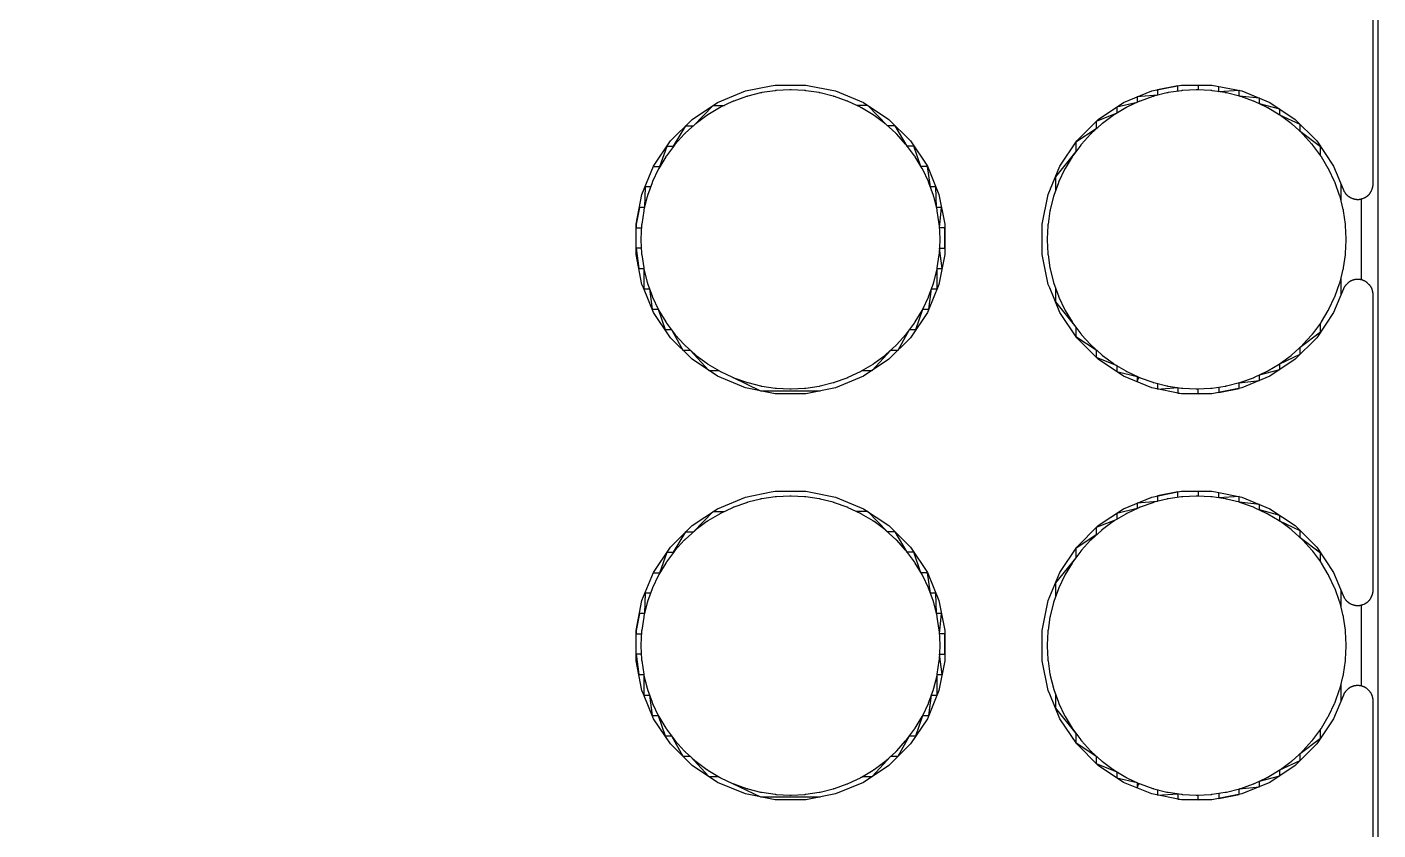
# Model space of a CAD drawing. Header units: metres. Extents: x 141.4 to 191.4, y -114.8 to -61.9.
# Drawn here: x 182.92 to 191.36, y -106.06 to -101.03 of the extents above; entities that cross this region are included whole.
import ezdxf

# ---------------------------------------------------------------- set-up
doc = ezdxf.new("R2010")
doc.units = ezdxf.units.M

msp = doc.modelspace()

# ---------------------------------------------------------------- linework, layer by layer
for points in [[(191.3649, -61.907), (191.3649, -114.8099), (141.409, -114.8099), (141.409, -61.907)], [(191.3345, -107.0956), (191.3345, -105.2484), (191.3345, -105.2464), (191.3344, -105.2443), (191.3343, -105.2422), (191.3341, -105.2401), (191.3339, -105.238), (191.3336, -105.236), (191.3332, -105.2339), (191.3329, -105.2319), (191.332, -105.2275), (191.3316, -105.2254), (191.3311, -105.2234), (191.3305, -105.2214), (191.33, -105.2194), (191.3293, -105.2174), (191.3287, -105.2154), (191.3279, -105.2135), (191.3272, -105.2115), (191.3263, -105.2096), (191.3255, -105.2077), (191.3246, -105.2058), (191.3236, -105.204), (191.3226, -105.2021), (191.3215, -105.2003), (191.3204, -105.1986), (191.3193, -105.1968), (191.3181, -105.1951), (191.3169, -105.1934), (191.3156, -105.1917), (191.3143, -105.1901), (191.313, -105.1885), (191.3116, -105.187), (191.3102, -105.1854), (191.3087, -105.1839), (191.3025, -105.1777), (191.301, -105.1763), (191.2995, -105.1748), (191.2979, -105.1735), (191.2963, -105.1721), (191.2947, -105.1708), (191.293, -105.1695), (191.2913, -105.1683), (191.2896, -105.1671), (191.2879, -105.166), (191.2861, -105.1649), (191.2843, -105.1639), (191.2825, -105.1629), (191.2806, -105.1619), (191.2787, -105.161), (191.2768, -105.1601), (191.2749, -105.1593), (191.273, -105.1585), (191.271, -105.1578), (191.2691, -105.1571), (191.2671, -105.1565), (191.2651, -105.1559), (191.2631, -105.1554), (191.261, -105.1549), (191.259, -105.1544), (191.2569, -105.1541), (191.2549, -105.1537), (191.2528, -105.1535), (191.2507, -105.1532), (191.2487, -105.153), (191.2466, -105.1529), (191.2445, -105.1528), (191.2424, -105.1528), (191.2336, -105.1528), (191.2315, -105.1528), (191.2294, -105.1529), (191.2273, -105.153), (191.2253, -105.1532), (191.2232, -105.1535), (191.2211, -105.1537), (191.2191, -105.1541), (191.217, -105.1544), (191.215, -105.1549), (191.2129, -105.1554), (191.2109, -105.1559), (191.2089, -105.1565), (191.2069, -105.1571), (191.205, -105.1578), (191.203, -105.1585), (191.2011, -105.1593), (191.1992, -105.1601), (191.1973, -105.161), (191.1954, -105.1619), (191.1935, -105.1629), (191.1917, -105.1639), (191.1899, -105.1649), (191.1881, -105.166), (191.1864, -105.1671), (191.1847, -105.1683), (191.183, -105.1695), (191.1813, -105.1708), (191.1797, -105.1721), (191.1781, -105.1734), (191.1765, -105.1748), (191.175, -105.1763), (191.1735, -105.1777), (191.1673, -105.1839), (191.1658, -105.1854), (191.1644, -105.187), (191.163, -105.1885), (191.1617, -105.1901), (191.1604, -105.1917), (191.1591, -105.1934), (191.1579, -105.1951), (191.1567, -105.1968), (191.1556, -105.1986), (191.1545, -105.2003), (191.1534, -105.2021), (191.1524, -105.204), (191.1515, -105.2058), (191.1505, -105.2077), (191.1497, -105.2096), (191.1488, -105.2115), (191.0876, -105.3593), (190.982, -105.5175), (190.8475, -105.652), (190.6893, -105.7576), (190.5136, -105.8304), (190.3271, -105.8675), (190.1369, -105.8675), (189.9504, -105.8304), (189.7747, -105.7576), (189.6165, -105.652), (189.482, -105.5175), (189.3764, -105.3593), (189.3126, -105.2053), (189.3036, -105.1836), (189.2665, -104.9971), (189.2665, -104.8069), (189.3036, -104.6204), (189.3764, -104.4447), (189.482, -104.2865), (189.6165, -104.152), (189.7747, -104.0464), (189.9504, -103.9736), (190.1116, -103.9415), (190.1369, -103.9365), (190.3271, -103.9365), (190.359, -103.9429), (190.5136, -103.9736), (190.6893, -104.0464), (190.8475, -104.152), (190.982, -104.2865), (191.0876, -104.4447), (191.147, -104.5881), (191.1488, -104.5925), (191.1497, -104.5944), (191.1505, -104.5963), (191.1515, -104.5982), (191.1524, -104.6), (191.1534, -104.6019), (191.1545, -104.6037), (191.1556, -104.6054), (191.1567, -104.6072), (191.1592, -104.6109), (191.1604, -104.6126), (191.1616, -104.6143), (191.1629, -104.616), (191.1642, -104.6176), (191.1655, -104.6192), (191.1669, -104.6208), (191.1683, -104.6223), (191.1698, -104.6238), (191.1713, -104.6253), (191.1728, -104.6267), (191.1743, -104.6281), (191.1759, -104.6294), (191.1776, -104.6307), (191.1792, -104.632), (191.1809, -104.6332), (191.1826, -104.6344), (191.1844, -104.6355), (191.1862, -104.6366), (191.188, -104.6376), (191.1898, -104.6387), (191.1917, -104.6396), (191.1935, -104.6405), (191.1954, -104.6414), (191.1973, -104.6422), (191.2055, -104.6456), (191.2074, -104.6464), (191.2094, -104.6471), (191.2113, -104.6478), (191.2133, -104.6484), (191.2153, -104.649), (191.2173, -104.6495), (191.2194, -104.65), (191.2214, -104.6504), (191.2235, -104.6508), (191.2255, -104.6511), (191.2276, -104.6514), (191.2297, -104.6516), (191.2317, -104.6518), (191.2338, -104.652), (191.2359, -104.652), (191.238, -104.6521), (191.2401, -104.652), (191.2422, -104.652), (191.2443, -104.6518), (191.2463, -104.6516), (191.2484, -104.6514), (191.2505, -104.6511), (191.2525, -104.6508), (191.2546, -104.6504), (191.2566, -104.65), (191.2587, -104.6495), (191.2607, -104.649), (191.2627, -104.6484), (191.2647, -104.6478), (191.2666, -104.6471), (191.2686, -104.6464), (191.2705, -104.6456), (191.2787, -104.6422), (191.2806, -104.6414), (191.2825, -104.6405), (191.2843, -104.6396), (191.2862, -104.6387), (191.288, -104.6376), (191.2898, -104.6366), (191.2916, -104.6355), (191.2934, -104.6344), (191.2951, -104.6332), (191.2968, -104.632), (191.2984, -104.6307), (191.3001, -104.6294), (191.3017, -104.6281), (191.3032, -104.6267), (191.3047, -104.6253), (191.3062, -104.6238), (191.3077, -104.6223), (191.3091, -104.6208), (191.3105, -104.6192), (191.3118, -104.6176), (191.3131, -104.616), (191.3144, -104.6143), (191.3156, -104.6126), (191.3168, -104.6109), (191.3179, -104.6092), (191.319, -104.6074), (191.3201, -104.6056), (191.3211, -104.6038), (191.3221, -104.6019), (191.323, -104.6), (191.3238, -104.5981), (191.3247, -104.5962), (191.328, -104.5881), (191.3288, -104.5861), (191.3295, -104.5842), (191.3302, -104.5822), (191.3308, -104.5802), (191.3314, -104.5782), (191.332, -104.5762), (191.3324, -104.5742), (191.3329, -104.5721), (191.3332, -104.5701), (191.3336, -104.568), (191.3339, -104.566), (191.3341, -104.5639), (191.3343, -104.5618), (191.3344, -104.5597), (191.3345, -104.5576), (191.3345, -104.5556), (191.3345, -102.7084), (191.3345, -102.7064), (191.3344, -102.7043), (191.3343, -102.7022), (191.3341, -102.7001), (191.3339, -102.698), (191.3336, -102.696), (191.3332, -102.6939), (191.3329, -102.6919), (191.332, -102.6875), (191.3316, -102.6854), (191.3311, -102.6834), (191.3305, -102.6814), (191.33, -102.6794), (191.3293, -102.6774), (191.3287, -102.6754), (191.3279, -102.6735), (191.3272, -102.6715), (191.3263, -102.6696), (191.3255, -102.6677), (191.3246, -102.6658), (191.3236, -102.664), (191.3226, -102.6621), (191.3215, -102.6603), (191.3204, -102.6586), (191.3193, -102.6568), (191.3181, -102.6551), (191.3169, -102.6534), (191.3156, -102.6517), (191.3143, -102.6501), (191.313, -102.6485), (191.3116, -102.647), (191.3102, -102.6454), (191.3087, -102.6439), (191.3025, -102.6377), (191.301, -102.6363), (191.2995, -102.6348), (191.2979, -102.6335), (191.2963, -102.6321), (191.2947, -102.6308), (191.293, -102.6295), (191.2913, -102.6283), (191.2896, -102.6271), (191.2879, -102.626), (191.2861, -102.6249), (191.2843, -102.6239), (191.2825, -102.6229), (191.2806, -102.6219), (191.2787, -102.621), (191.2768, -102.6201), (191.2749, -102.6193), (191.273, -102.6185), (191.271, -102.6178), (191.2691, -102.6171), (191.2671, -102.6165), (191.2651, -102.6159), (191.2631, -102.6154), (191.261, -102.6149), (191.259, -102.6144), (191.2569, -102.6141), (191.2549, -102.6137), (191.2528, -102.6135), (191.2507, -102.6132), (191.2487, -102.613), (191.2466, -102.6129), (191.2445, -102.6128), (191.2424, -102.6128), (191.2336, -102.6128), (191.2315, -102.6128), (191.2294, -102.6129), (191.2273, -102.613), (191.2253, -102.6132), (191.2232, -102.6135), (191.2211, -102.6137), (191.2191, -102.6141), (191.217, -102.6144), (191.215, -102.6149), (191.2129, -102.6154), (191.2109, -102.6159), (191.2089, -102.6165), (191.2069, -102.6171), (191.205, -102.6178), (191.203, -102.6185), (191.2011, -102.6193), (191.1992, -102.6201), (191.1973, -102.621), (191.1954, -102.6219), (191.1935, -102.6229), (191.1917, -102.6239), (191.1899, -102.6249), (191.1881, -102.626), (191.1864, -102.6271), (191.1847, -102.6283), (191.183, -102.6295), (191.1813, -102.6308), (191.1797, -102.6321), (191.1781, -102.6334), (191.1765, -102.6348), (191.175, -102.6363), (191.1735, -102.6377), (191.1673, -102.6439), (191.1658, -102.6454), (191.1644, -102.647), (191.163, -102.6485), (191.1617, -102.6501), (191.1604, -102.6517), (191.1591, -102.6534), (191.1579, -102.6551), (191.1567, -102.6568), (191.1556, -102.6586), (191.1545, -102.6603), (191.1534, -102.6621), (191.1524, -102.664), (191.1515, -102.6658), (191.1505, -102.6677), (191.1497, -102.6696), (191.1488, -102.6715), (191.0876, -102.8193), (190.982, -102.9775), (190.8475, -103.112), (190.6893, -103.2176), (190.5136, -103.2904), (190.3271, -103.3275), (190.1369, -103.3275), (189.9504, -103.2904), (189.7747, -103.2176), (189.6165, -103.112), (189.482, -102.9775), (189.3764, -102.8193), (189.3126, -102.6653), (189.3036, -102.6436), (189.2665, -102.4571), (189.2665, -102.2669), (189.3036, -102.0804), (189.3764, -101.9047), (189.482, -101.7465), (189.6165, -101.612), (189.7747, -101.5064), (189.9504, -101.4336), (190.1116, -101.4015), (190.1369, -101.3965), (190.3271, -101.3965), (190.359, -101.4029), (190.5136, -101.4336), (190.6893, -101.5064), (190.8475, -101.612), (190.982, -101.7465), (191.0876, -101.9047), (191.147, -102.0481), (191.1488, -102.0525), (191.1497, -102.0544), (191.1505, -102.0563), (191.1515, -102.0582), (191.1524, -102.06), (191.1534, -102.0619), (191.1545, -102.0637), (191.1556, -102.0654), (191.1567, -102.0672), (191.1592, -102.0709), (191.1604, -102.0726), (191.1616, -102.0743), (191.1629, -102.076), (191.1642, -102.0776), (191.1655, -102.0792), (191.1669, -102.0808), (191.1683, -102.0823), (191.1698, -102.0838), (191.1713, -102.0853), (191.1728, -102.0867), (191.1743, -102.0881), (191.1759, -102.0894), (191.1776, -102.0907), (191.1792, -102.092), (191.1809, -102.0932), (191.1826, -102.0944), (191.1844, -102.0955), (191.1862, -102.0966), (191.188, -102.0976), (191.1898, -102.0987), (191.1917, -102.0996), (191.1935, -102.1005), (191.1954, -102.1014), (191.1973, -102.1022), (191.2055, -102.1056), (191.2074, -102.1064), (191.2094, -102.1071), (191.2113, -102.1078), (191.2133, -102.1084), (191.2153, -102.109), (191.2173, -102.1095), (191.2194, -102.11), (191.2214, -102.1104), (191.2235, -102.1108), (191.2255, -102.1111), (191.2276, -102.1114), (191.2297, -102.1116), (191.2317, -102.1118), (191.2338, -102.112), (191.2359, -102.112), (191.238, -102.1121), (191.2401, -102.112), (191.2422, -102.112), (191.2443, -102.1118), (191.2463, -102.1116), (191.2484, -102.1114), (191.2505, -102.1111), (191.2525, -102.1108), (191.2546, -102.1104), (191.2566, -102.11), (191.2587, -102.1095), (191.2607, -102.109), (191.2627, -102.1084), (191.2647, -102.1078), (191.2666, -102.1071), (191.2686, -102.1064), (191.2705, -102.1056), (191.2787, -102.1022), (191.2806, -102.1014), (191.2825, -102.1005), (191.2843, -102.0996), (191.2862, -102.0987), (191.288, -102.0976), (191.2898, -102.0966), (191.2916, -102.0955), (191.2934, -102.0944), (191.2951, -102.0932), (191.2968, -102.092), (191.2984, -102.0907), (191.3001, -102.0894), (191.3017, -102.0881), (191.3032, -102.0867), (191.3047, -102.0853), (191.3062, -102.0838), (191.3077, -102.0823), (191.3091, -102.0808), (191.3105, -102.0792), (191.3118, -102.0776), (191.3131, -102.076), (191.3144, -102.0743), (191.3156, -102.0726), (191.3168, -102.0709), (191.3179, -102.0692), (191.319, -102.0674), (191.3201, -102.0656), (191.3211, -102.0638), (191.3221, -102.0619), (191.323, -102.06), (191.3238, -102.0581), (191.3247, -102.0562), (191.328, -102.0481), (191.3288, -102.0461), (191.3295, -102.0442), (191.3302, -102.0422), (191.3308, -102.0402), (191.3314, -102.0382), (191.332, -102.0362), (191.3324, -102.0342), (191.3329, -102.0321), (191.3332, -102.0301), (191.3336, -102.028), (191.3339, -102.026), (191.3341, -102.0239), (191.3343, -102.0218), (191.3344, -102.0197), (191.3345, -102.0176), (191.3345, -102.0156), (191.3345, -100.1684)], [(186.8174, -102.034), (186.7828, -102.034), (186.7794, -102.1615), (186.7475, -102.1615), (186.7265, -102.2669), (186.7636, -102.0804), (186.8364, -101.9047), (186.942, -101.7465), (187.0765, -101.612), (187.2347, -101.5064), (187.4104, -101.4336), (187.5716, -101.4015), (187.5969, -101.3965), (187.7871, -101.3965), (187.819, -101.4029), (187.9736, -101.4336), (188.1493, -101.5064), (188.3075, -101.612), (188.442, -101.7465), (188.5476, -101.9047), (188.6204, -102.0804), (188.6575, -102.2669), (188.6575, -102.4571), (188.6204, -102.6436), (188.5476, -102.8193), (188.442, -102.9775), (188.3075, -103.112), (188.1493, -103.2176), (187.9736, -103.2904), (187.7871, -103.3275), (187.5969, -103.3275), (187.4104, -103.2904), (187.2347, -103.2176), (187.0765, -103.112), (186.942, -102.9775), (186.8364, -102.8193), (186.7726, -102.6653), (186.7636, -102.6436), (186.7265, -102.4571), (186.7265, -102.2669), (186.7265, -102.289), (186.7605, -102.289)], [(187.3304, -103.2241), (187.3323, -103.225), (187.3342, -103.2258), (187.3361, -103.2266), (187.3381, -103.2273), (187.4166, -103.2554), (187.4186, -103.2561), (187.4206, -103.2567), (187.4226, -103.2573), (187.4246, -103.2579), (187.5055, -103.2781), (187.5075, -103.2786), (187.5096, -103.279), (187.5116, -103.2794), (187.5137, -103.2797), (187.5962, -103.292), (187.5983, -103.2923), (187.6004, -103.2925), (187.6024, -103.2927), (187.6045, -103.2928), (187.6878, -103.2969), (187.6899, -103.297), (187.692, -103.297), (187.6941, -103.297), (187.6962, -103.2969), (187.7795, -103.2928), (187.7816, -103.2927), (187.7836, -103.2925), (187.7857, -103.2923), (187.7878, -103.292), (187.8703, -103.2797), (187.8724, -103.2794), (187.8744, -103.279), (187.8765, -103.2786), (187.8785, -103.2781), (187.9594, -103.2579), (187.9614, -103.2573), (187.9634, -103.2567), (187.9654, -103.2561), (187.9674, -103.2554), (188.0459, -103.2273), (188.0479, -103.2266), (188.0498, -103.2258), (188.0517, -103.225), (188.0536, -103.2241), (188.129, -103.1885), (188.1309, -103.1876), (188.1328, -103.1866), (188.1346, -103.1856), (188.1364, -103.1845), (188.2079, -103.1417), (188.2097, -103.1406), (188.2115, -103.1394), (188.2132, -103.1382), (188.2149, -103.137), (188.2819, -103.0873), (188.2835, -103.0861), (188.2852, -103.0848), (188.2868, -103.0834), (188.2883, -103.082), (188.3501, -103.026), (188.3517, -103.0246), (188.3531, -103.0231), (188.3546, -103.0217), (188.356, -103.0201), (188.412, -102.9583), (188.4134, -102.9568), (188.4148, -102.9552), (188.4161, -102.9535), (188.4173, -102.9519), (188.467, -102.8849), (188.4682, -102.8832), (188.4694, -102.8815), (188.4706, -102.8797), (188.4717, -102.8779), (188.5145, -102.8064), (188.5156, -102.8046), (188.5166, -102.8028), (188.5176, -102.8009), (188.5185, -102.799), (188.5541, -102.7236), (188.555, -102.7217), (188.5558, -102.7198), (188.5566, -102.7179), (188.5573, -102.7159), (188.5854, -102.6374), (188.5861, -102.6354), (188.5867, -102.6334), (188.5873, -102.6314), (188.5879, -102.6294), (188.6081, -102.5485), (188.6086, -102.5465), (188.609, -102.5444), (188.6094, -102.5424), (188.6097, -102.5403), (188.622, -102.4578), (188.6223, -102.4557), (188.6225, -102.4536), (188.6227, -102.4516), (188.6228, -102.4495), (188.6269, -102.3662), (188.627, -102.3641), (188.627, -102.362), (188.627, -102.3599), (188.6269, -102.3578), (188.6228, -102.2745), (188.6227, -102.2724), (188.6225, -102.2704), (188.6223, -102.2683), (188.622, -102.2662), (188.6097, -102.1837), (188.6094, -102.1816), (188.609, -102.1796), (188.6086, -102.1775), (188.6081, -102.1755), (188.5879, -102.0946), (188.5873, -102.0926), (188.5867, -102.0906), (188.5861, -102.0886), (188.5854, -102.0866), (188.5573, -102.0081), (188.5566, -102.0061), (188.5558, -102.0042), (188.555, -102.0023), (188.5541, -102.0004), (188.5185, -101.925), (188.5176, -101.9231), (188.5166, -101.9212), (188.5156, -101.9194), (188.5145, -101.9176), (188.4717, -101.8461), (188.4706, -101.8443), (188.4694, -101.8425), (188.4682, -101.8408), (188.467, -101.8391), (188.4173, -101.7721), (188.4161, -101.7705), (188.4148, -101.7688), (188.4134, -101.7672), (188.412, -101.7657), (188.356, -101.7039), (188.3546, -101.7023), (188.3531, -101.7009), (188.3517, -101.6994), (188.3501, -101.698), (188.2883, -101.642), (188.2868, -101.6406), (188.2852, -101.6392), (188.2835, -101.6379), (188.2819, -101.6367), (188.2149, -101.587), (188.2132, -101.5858), (188.2115, -101.5846), (188.2097, -101.5834), (188.2079, -101.5823), (188.1364, -101.5395), (188.1346, -101.5384), (188.1328, -101.5374), (188.1309, -101.5364), (188.129, -101.5355), (188.0536, -101.4999), (188.0517, -101.499), (188.0498, -101.4982), (188.0479, -101.4974), (188.0459, -101.4967), (187.9674, -101.4686), (187.9654, -101.4679), (187.9634, -101.4673), (187.9614, -101.4667), (187.9594, -101.4661), (187.8785, -101.4459), (187.8765, -101.4454), (187.8744, -101.445), (187.8724, -101.4446), (187.8703, -101.4443), (187.7878, -101.432), (187.7857, -101.4317), (187.7836, -101.4315), (187.7816, -101.4313), (187.7795, -101.4312), (187.6962, -101.4271), (187.6941, -101.427), (187.692, -101.427), (187.6899, -101.427), (187.6878, -101.4271), (187.6045, -101.4312), (187.6024, -101.4313), (187.6004, -101.4315), (187.5983, -101.4317), (187.5962, -101.432), (187.5137, -101.4443), (187.5116, -101.4446), (187.5096, -101.445), (187.5075, -101.4454), (187.5055, -101.4459), (187.4246, -101.4661), (187.4226, -101.4667), (187.4206, -101.4673), (187.4186, -101.4679), (187.4166, -101.4686), (187.3381, -101.4967), (187.3361, -101.4974), (187.3342, -101.4982), (187.3323, -101.499), (187.3304, -101.4999), (187.255, -101.5355), (187.2531, -101.5364), (187.2512, -101.5374), (187.2494, -101.5384), (187.2476, -101.5395), (187.1761, -101.5823), (187.1743, -101.5834), (187.1725, -101.5846), (187.1708, -101.5858), (187.1691, -101.587), (187.1021, -101.6367), (187.1005, -101.6379), (187.0988, -101.6392), (187.0972, -101.6406), (187.0957, -101.642), (187.0339, -101.698), (187.0323, -101.6994), (187.0309, -101.7009), (187.0294, -101.7023), (187.028, -101.7039), (186.972, -101.7657), (186.9706, -101.7672), (186.9692, -101.7688), (186.9679, -101.7705), (186.9667, -101.7721), (186.917, -101.8391), (186.9158, -101.8408), (186.9146, -101.8425), (186.9134, -101.8443), (186.9123, -101.8461), (186.8695, -101.9176), (186.8684, -101.9194), (186.8674, -101.9212), (186.8664, -101.9231), (186.8655, -101.925), (186.8299, -102.0004), (186.829, -102.0023), (186.8282, -102.0042), (186.8274, -102.0061), (186.8267, -102.0081), (186.7986, -102.0866), (186.7979, -102.0886), (186.7973, -102.0906), (186.7967, -102.0926), (186.7961, -102.0946), (186.7759, -102.1755), (186.7754, -102.1775), (186.775, -102.1796), (186.7746, -102.1816), (186.7743, -102.1837), (186.762, -102.2662), (186.7617, -102.2683), (186.7615, -102.2704), (186.7613, -102.2724), (186.7612, -102.2745), (186.7571, -102.3578), (186.757, -102.3599), (186.757, -102.362), (186.757, -102.3641), (186.7571, -102.3662), (186.7612, -102.4495), (186.7613, -102.4516), (186.7615, -102.4536), (186.7617, -102.4557), (186.762, -102.4578), (186.7743, -102.5403), (186.7746, -102.5424), (186.775, -102.5444), (186.7754, -102.5465), (186.7759, -102.5485), (186.7961, -102.6294), (186.7967, -102.6314), (186.7973, -102.6334), (186.7979, -102.6354), (186.7986, -102.6374), (186.8267, -102.7159), (186.8274, -102.7179), (186.8282, -102.7198), (186.829, -102.7217), (186.8299, -102.7236), (186.8655, -102.799), (186.8664, -102.8009), (186.8674, -102.8028), (186.8684, -102.8046), (186.8695, -102.8064), (186.9123, -102.8779), (186.9134, -102.8797), (186.9146, -102.8815), (186.9158, -102.8832), (186.917, -102.8849), (186.9667, -102.9519), (186.9679, -102.9535), (186.9692, -102.9552), (186.9706, -102.9568), (186.972, -102.9583), (187.028, -103.0201), (187.0294, -103.0217), (187.0309, -103.0231), (187.0323, -103.0246), (187.0339, -103.026), (187.0957, -103.082), (187.0972, -103.0834), (187.0988, -103.0848), (187.1005, -103.0861), (187.1021, -103.0873), (187.1691, -103.137), (187.1708, -103.1382), (187.1725, -103.1394), (187.1743, -103.1406), (187.1761, -103.1417), (187.2476, -103.1845), (187.2494, -103.1856), (187.2512, -103.1866), (187.2531, -103.1876), (187.255, -103.1885), (187.3304, -103.2241), (187.5039, -103.309), (187.8801, -103.309)], [(189.349, -102.6667), (189.349, -102.7533), (189.4765, -102.9113), (189.4765, -102.9692), (189.604, -103.0534), (189.604, -103.0995), (189.7315, -103.1509), (189.7315, -103.1888), (189.859, -103.2188), (189.859, -103.2526), (189.8704, -103.2241), (189.8723, -103.225), (189.8742, -103.2258), (189.8761, -103.2266), (189.8781, -103.2273), (189.9566, -103.2554), (189.9586, -103.2561), (189.9606, -103.2567), (189.9626, -103.2573), (189.9646, -103.2579), (190.0455, -103.2781), (190.0475, -103.2786), (190.0496, -103.279), (190.0516, -103.2794), (190.0537, -103.2797), (190.1362, -103.292), (190.1383, -103.2923), (190.1404, -103.2925), (190.1424, -103.2927), (190.1445, -103.2928), (190.2278, -103.2969), (190.2299, -103.297), (190.232, -103.297), (190.2341, -103.297), (190.2362, -103.2969), (190.3195, -103.2928), (190.3216, -103.2927), (190.3236, -103.2925), (190.3257, -103.2923), (190.3278, -103.292), (190.4103, -103.2797), (190.4124, -103.2794), (190.4144, -103.279), (190.4165, -103.2786), (190.4185, -103.2781), (190.4994, -103.2579), (190.5014, -103.2573), (190.5034, -103.2567), (190.5054, -103.2561), (190.5074, -103.2554), (190.5859, -103.2273), (190.5879, -103.2266), (190.5898, -103.2258), (190.5917, -103.225), (190.5936, -103.2241), (190.669, -103.1885), (190.6709, -103.1876), (190.6728, -103.1866), (190.6746, -103.1856), (190.6764, -103.1845), (190.7479, -103.1417), (190.7497, -103.1406), (190.7515, -103.1394), (190.7532, -103.1382), (190.7549, -103.137), (190.8219, -103.0873), (190.8235, -103.0861), (190.8252, -103.0848), (190.8268, -103.0834), (190.8283, -103.082), (190.8901, -103.026), (190.8917, -103.0246), (190.8931, -103.0231), (190.8946, -103.0217), (190.896, -103.0201), (190.952, -102.9583), (190.9534, -102.9568), (190.9548, -102.9552), (190.9561, -102.9535), (190.9573, -102.9519), (191.007, -102.8849), (191.0082, -102.8832), (191.0094, -102.8815), (191.0106, -102.8797), (191.0117, -102.8779), (191.0545, -102.8064), (191.0556, -102.8046), (191.0566, -102.8028), (191.0576, -102.8009), (191.0585, -102.799), (191.0941, -102.7236), (191.095, -102.7217), (191.0958, -102.7198), (191.0966, -102.7179), (191.0973, -102.7159), (191.1254, -102.6374), (191.1261, -102.6354), (191.1267, -102.6334), (191.1273, -102.6314), (191.1279, -102.6294), (191.1481, -102.5485), (191.1486, -102.5465), (191.149, -102.5444), (191.1494, -102.5424), (191.1497, -102.5403), (191.162, -102.4578), (191.1623, -102.4557), (191.1625, -102.4536), (191.1627, -102.4516), (191.1628, -102.4495), (191.1669, -102.3662), (191.167, -102.3641), (191.167, -102.362), (191.167, -102.3599), (191.1669, -102.3578), (191.1628, -102.2745), (191.1627, -102.2724), (191.1625, -102.2704), (191.1623, -102.2683), (191.162, -102.2662), (191.1497, -102.1837), (191.1494, -102.1816), (191.149, -102.1796), (191.1486, -102.1775), (191.1481, -102.1755), (191.1279, -102.0946), (191.1273, -102.0926), (191.1267, -102.0906), (191.1261, -102.0886), (191.1254, -102.0866), (191.0973, -102.0081), (191.0966, -102.0061), (191.0958, -102.0042), (191.095, -102.0023), (191.0941, -102.0004), (191.0585, -101.925), (191.0576, -101.9231), (191.0566, -101.9212), (191.0556, -101.9194), (191.0545, -101.9176), (191.0117, -101.8461), (191.0106, -101.8443), (191.0094, -101.8425), (191.0082, -101.8408), (191.007, -101.8391), (190.9573, -101.7721), (190.9561, -101.7705), (190.9548, -101.7688), (190.9534, -101.7672), (190.952, -101.7657), (190.896, -101.7039), (190.8946, -101.7023), (190.8931, -101.7009), (190.8917, -101.6994), (190.8901, -101.698), (190.8283, -101.642), (190.8268, -101.6406), (190.8252, -101.6392), (190.8235, -101.6379), (190.8219, -101.6367), (190.7549, -101.587), (190.7532, -101.5858), (190.7515, -101.5846), (190.7497, -101.5834), (190.7479, -101.5823), (190.6764, -101.5395), (190.6746, -101.5384), (190.6728, -101.5374), (190.6709, -101.5364), (190.669, -101.5355), (190.5936, -101.4999), (190.5917, -101.499), (190.5898, -101.4982), (190.5879, -101.4974), (190.5859, -101.4967), (190.5074, -101.4686), (190.5054, -101.4679), (190.5034, -101.4673), (190.5014, -101.4667), (190.4994, -101.4661), (190.4185, -101.4459), (190.4165, -101.4454), (190.4144, -101.445), (190.4124, -101.4446), (190.4103, -101.4443), (190.3278, -101.432), (190.3257, -101.4317), (190.3236, -101.4315), (190.3216, -101.4313), (190.3195, -101.4312), (190.2362, -101.4271), (190.2341, -101.427), (190.232, -101.427), (190.2299, -101.427), (190.2278, -101.4271), (190.1445, -101.4312), (190.1424, -101.4313), (190.1404, -101.4315), (190.1383, -101.4317), (190.1362, -101.432), (190.0537, -101.4443), (190.0516, -101.4446), (190.0496, -101.445), (190.0475, -101.4454), (190.0455, -101.4459), (189.9646, -101.4661), (189.9626, -101.4667), (189.9606, -101.4673), (189.9586, -101.4679), (189.9566, -101.4686), (189.8781, -101.4967), (189.8761, -101.4974), (189.8742, -101.4982), (189.8723, -101.499), (189.8704, -101.4999), (189.795, -101.5355), (189.7931, -101.5364), (189.7912, -101.5374), (189.7894, -101.5384), (189.7876, -101.5395), (189.7161, -101.5823), (189.7143, -101.5834), (189.7125, -101.5846), (189.7108, -101.5858), (189.7091, -101.587), (189.6421, -101.6367), (189.6405, -101.6379), (189.6388, -101.6392), (189.6372, -101.6406), (189.6357, -101.642), (189.5739, -101.698), (189.5723, -101.6994), (189.5709, -101.7009), (189.5694, -101.7023), (189.568, -101.7039), (189.512, -101.7657), (189.5106, -101.7672), (189.5092, -101.7688), (189.5079, -101.7705), (189.5067, -101.7721), (189.457, -101.8391), (189.4558, -101.8408), (189.4546, -101.8425), (189.4534, -101.8443), (189.4523, -101.8461), (189.4095, -101.9176), (189.4084, -101.9194), (189.4074, -101.9212), (189.4064, -101.9231), (189.4055, -101.925), (189.3699, -102.0004), (189.369, -102.0023), (189.3682, -102.0042), (189.3674, -102.0061), (189.3667, -102.0081), (189.3386, -102.0866), (189.3379, -102.0886), (189.3373, -102.0906), (189.3367, -102.0926), (189.3361, -102.0946), (189.3159, -102.1755), (189.3154, -102.1775), (189.315, -102.1796), (189.3146, -102.1816), (189.3143, -102.1837), (189.302, -102.2662), (189.3017, -102.2683), (189.3015, -102.2704), (189.3013, -102.2724), (189.3012, -102.2745), (189.2971, -102.3578), (189.297, -102.3599), (189.297, -102.362), (189.297, -102.3641), (189.2971, -102.3662), (189.3012, -102.4495), (189.3013, -102.4516), (189.3015, -102.4536), (189.3017, -102.4557), (189.302, -102.4578), (189.3143, -102.5403), (189.3146, -102.5424), (189.315, -102.5444), (189.3154, -102.5465), (189.3159, -102.5485), (189.3361, -102.6294), (189.3367, -102.6314), (189.3373, -102.6334), (189.3379, -102.6354), (189.3386, -102.6374), (189.3667, -102.7159), (189.3674, -102.7179), (189.3682, -102.7198), (189.369, -102.7217), (189.3699, -102.7236), (189.4055, -102.799), (189.4064, -102.8009), (189.4074, -102.8028), (189.4084, -102.8046), (189.4095, -102.8064), (189.4523, -102.8779), (189.4534, -102.8797), (189.4546, -102.8815), (189.4558, -102.8832), (189.457, -102.8849), (189.5067, -102.9519), (189.5079, -102.9535), (189.5092, -102.9552), (189.5106, -102.9568), (189.512, -102.9583), (189.568, -103.0201), (189.5694, -103.0217), (189.5709, -103.0231), (189.5723, -103.0246), (189.5739, -103.026), (189.6357, -103.082), (189.6372, -103.0834), (189.6388, -103.0848), (189.6405, -103.0861), (189.6421, -103.0873), (189.7091, -103.137), (189.7108, -103.1382), (189.7125, -103.1394), (189.7143, -103.1406), (189.7161, -103.1417), (189.7876, -103.1845), (189.7894, -103.1856), (189.7912, -103.1866), (189.7931, -103.1876), (189.795, -103.1885), (189.8704, -103.2241)], [(190.114, -101.4353), (190.114, -101.401), (189.9865, -101.4264), (189.9865, -101.4607), (189.859, -101.4714), (189.859, -101.5052), (189.7315, -101.5352), (189.7315, -101.5731), (189.604, -101.6245), (189.604, -101.6706), (189.4765, -101.7548), (189.4765, -101.8127), (189.349, -101.9707), (189.349, -102.0573)], [(190.2415, -101.3965), (190.2415, -101.4274)], [(191.0065, -101.8385), (191.0065, -101.7833), (190.879, -101.6879), (190.879, -101.6436), (190.7515, -101.5846), (190.7515, -101.548), (190.624, -101.5143), (190.624, -101.4793), (190.4965, -101.4654), (190.4965, -101.4302), (190.369, -101.4381), (190.369, -101.4048)], [(186.8356, -101.9065), (186.8761, -101.9065), (186.9203, -101.779), (186.9616, -101.779), (187.0371, -101.6515), (187.0852, -101.6515), (187.2083, -101.524), (187.2793, -101.524)], [(188.1415, -103.1815), (188.2034, -103.1815), (188.3193, -103.054), (188.3654, -103.054), (188.4361, -102.9265), (188.476, -102.9265), (188.5185, -102.799), (188.556, -102.799), (188.5732, -102.6715), (188.6089, -102.6715), (188.6091, -102.544), (188.6402, -102.544), (188.6244, -102.4165), (188.6575, -102.4165), (188.6575, -102.289), (188.6235, -102.289), (188.6365, -102.1615), (188.6046, -102.1615), (188.6012, -102.034), (188.5666, -102.034), (188.5484, -101.9065), (188.5079, -101.9065), (188.4636, -101.779), (188.4224, -101.779), (188.3469, -101.6515), (188.2988, -101.6515), (188.1757, -101.524), (188.1047, -101.524)], [(191.134, -102.1193), (191.134, -102.0168)], [(191.2615, -102.615), (191.2615, -102.1087)], [(186.7596, -102.4165), (186.7265, -102.4165), (186.7438, -102.544), (186.7749, -102.544), (186.7751, -102.6715), (186.8108, -102.6715), (186.828, -102.799), (186.8655, -102.799), (186.908, -102.9265), (186.9479, -102.9265), (187.0186, -103.054), (187.0647, -103.054), (187.1806, -103.1815), (187.2425, -103.1815)], [(191.134, -102.7072), (191.134, -102.6047)], [(190.369, -103.2859), (190.369, -103.3192), (190.4965, -103.2938), (190.4965, -103.2586), (190.624, -103.2447), (190.624, -103.2097), (190.7515, -103.176), (190.7515, -103.1394), (190.879, -103.0804), (190.879, -103.0361), (191.0065, -102.9407), (191.0065, -102.8855)], [(189.9865, -103.2633), (189.9865, -103.2976), (190.114, -103.2887), (190.114, -103.323), (190.2415, -103.3275), (190.2415, -103.2966)], [(186.8174, -104.574), (186.7828, -104.574), (186.7794, -104.7015), (186.7475, -104.7015), (186.7265, -104.8069), (186.7636, -104.6204), (186.8364, -104.4447), (186.942, -104.2865), (187.0765, -104.152), (187.2347, -104.0464), (187.4104, -103.9736), (187.5716, -103.9415), (187.5969, -103.9365), (187.7871, -103.9365), (187.819, -103.9429), (187.9736, -103.9736), (188.1493, -104.0464), (188.3075, -104.152), (188.442, -104.2865), (188.5476, -104.4447), (188.6204, -104.6204), (188.6575, -104.8069), (188.6575, -104.9971), (188.6204, -105.1836), (188.5476, -105.3593), (188.442, -105.5175), (188.3075, -105.652), (188.1493, -105.7576), (187.9736, -105.8304), (187.7871, -105.8675), (187.5969, -105.8675), (187.4104, -105.8304), (187.2347, -105.7576), (187.0765, -105.652), (186.942, -105.5175), (186.8364, -105.3593), (186.7726, -105.2053), (186.7636, -105.1836), (186.7265, -104.9971), (186.7265, -104.8069), (186.7265, -104.829), (186.7605, -104.829)], [(187.3304, -105.7641), (187.3323, -105.765), (187.3342, -105.7658), (187.3361, -105.7666), (187.3381, -105.7673), (187.4166, -105.7954), (187.4186, -105.7961), (187.4206, -105.7967), (187.4226, -105.7973), (187.4246, -105.7979), (187.5055, -105.8181), (187.5075, -105.8186), (187.5096, -105.819), (187.5116, -105.8194), (187.5137, -105.8197), (187.5962, -105.832), (187.5983, -105.8323), (187.6004, -105.8325), (187.6024, -105.8327), (187.6045, -105.8328), (187.6878, -105.8369), (187.6899, -105.837), (187.692, -105.837), (187.6941, -105.837), (187.6962, -105.8369), (187.7795, -105.8328), (187.7816, -105.8327), (187.7836, -105.8325), (187.7857, -105.8323), (187.7878, -105.832), (187.8703, -105.8197), (187.8724, -105.8194), (187.8744, -105.819), (187.8765, -105.8186), (187.8785, -105.8181), (187.9594, -105.7979), (187.9614, -105.7973), (187.9634, -105.7967), (187.9654, -105.7961), (187.9674, -105.7954), (188.0459, -105.7673), (188.0479, -105.7666), (188.0498, -105.7658), (188.0517, -105.765), (188.0536, -105.7641), (188.129, -105.7285), (188.1309, -105.7276), (188.1328, -105.7266), (188.1346, -105.7256), (188.1364, -105.7245), (188.2079, -105.6817), (188.2097, -105.6806), (188.2115, -105.6794), (188.2132, -105.6782), (188.2149, -105.677), (188.2819, -105.6273), (188.2835, -105.6261), (188.2852, -105.6248), (188.2868, -105.6234), (188.2883, -105.622), (188.3501, -105.566), (188.3517, -105.5646), (188.3531, -105.5631), (188.3546, -105.5617), (188.356, -105.5601), (188.412, -105.4983), (188.4134, -105.4968), (188.4148, -105.4952), (188.4161, -105.4935), (188.4173, -105.4919), (188.467, -105.4249), (188.4682, -105.4232), (188.4694, -105.4215), (188.4706, -105.4197), (188.4717, -105.4179), (188.5145, -105.3464), (188.5156, -105.3446), (188.5166, -105.3428), (188.5176, -105.3409), (188.5185, -105.339), (188.5541, -105.2636), (188.555, -105.2617), (188.5558, -105.2598), (188.5566, -105.2579), (188.5573, -105.2559), (188.5854, -105.1774), (188.5861, -105.1754), (188.5867, -105.1734), (188.5873, -105.1714), (188.5879, -105.1694), (188.6081, -105.0885), (188.6086, -105.0865), (188.609, -105.0844), (188.6094, -105.0824), (188.6097, -105.0803), (188.622, -104.9978), (188.6223, -104.9957), (188.6225, -104.9936), (188.6227, -104.9916), (188.6228, -104.9895), (188.6269, -104.9062), (188.627, -104.9041), (188.627, -104.902), (188.627, -104.8999), (188.6269, -104.8978), (188.6228, -104.8145), (188.6227, -104.8124), (188.6225, -104.8104), (188.6223, -104.8083), (188.622, -104.8062), (188.6097, -104.7237), (188.6094, -104.7216), (188.609, -104.7196), (188.6086, -104.7175), (188.6081, -104.7155), (188.5879, -104.6346), (188.5873, -104.6326), (188.5867, -104.6306), (188.5861, -104.6286), (188.5854, -104.6266), (188.5573, -104.5481), (188.5566, -104.5461), (188.5558, -104.5442), (188.555, -104.5423), (188.5541, -104.5404), (188.5185, -104.465), (188.5176, -104.4631), (188.5166, -104.4612), (188.5156, -104.4594), (188.5145, -104.4576), (188.4717, -104.3861), (188.4706, -104.3843), (188.4694, -104.3825), (188.4682, -104.3808), (188.467, -104.3791), (188.4173, -104.3121), (188.4161, -104.3105), (188.4148, -104.3088), (188.4134, -104.3072), (188.412, -104.3057), (188.356, -104.2439), (188.3546, -104.2423), (188.3531, -104.2409), (188.3517, -104.2394), (188.3501, -104.238), (188.2883, -104.182), (188.2868, -104.1806), (188.2852, -104.1792), (188.2835, -104.1779), (188.2819, -104.1767), (188.2149, -104.127), (188.2132, -104.1258), (188.2115, -104.1246), (188.2097, -104.1234), (188.2079, -104.1223), (188.1364, -104.0795), (188.1346, -104.0784), (188.1328, -104.0774), (188.1309, -104.0764), (188.129, -104.0755), (188.0536, -104.0399), (188.0517, -104.039), (188.0498, -104.0382), (188.0479, -104.0374), (188.0459, -104.0367), (187.9674, -104.0086), (187.9654, -104.0079), (187.9634, -104.0073), (187.9614, -104.0067), (187.9594, -104.0061), (187.8785, -103.9859), (187.8765, -103.9854), (187.8744, -103.985), (187.8724, -103.9846), (187.8703, -103.9843), (187.7878, -103.972), (187.7857, -103.9717), (187.7836, -103.9715), (187.7816, -103.9713), (187.7795, -103.9712), (187.6962, -103.9671), (187.6941, -103.967), (187.692, -103.967), (187.6899, -103.967), (187.6878, -103.9671), (187.6045, -103.9712), (187.6024, -103.9713), (187.6004, -103.9715), (187.5983, -103.9717), (187.5962, -103.972), (187.5137, -103.9843), (187.5116, -103.9846), (187.5096, -103.985), (187.5075, -103.9854), (187.5055, -103.9859), (187.4246, -104.0061), (187.4226, -104.0067), (187.4206, -104.0073), (187.4186, -104.0079), (187.4166, -104.0086), (187.3381, -104.0367), (187.3361, -104.0374), (187.3342, -104.0382), (187.3323, -104.039), (187.3304, -104.0399), (187.255, -104.0755), (187.2531, -104.0764), (187.2512, -104.0774), (187.2494, -104.0784), (187.2476, -104.0795), (187.1761, -104.1223), (187.1743, -104.1234), (187.1725, -104.1246), (187.1708, -104.1258), (187.1691, -104.127), (187.1021, -104.1767), (187.1005, -104.1779), (187.0988, -104.1792), (187.0972, -104.1806), (187.0957, -104.182), (187.0339, -104.238), (187.0323, -104.2394), (187.0309, -104.2409), (187.0294, -104.2423), (187.028, -104.2439), (186.972, -104.3057), (186.9706, -104.3072), (186.9692, -104.3088), (186.9679, -104.3105), (186.9667, -104.3121), (186.917, -104.3791), (186.9158, -104.3808), (186.9146, -104.3825), (186.9134, -104.3843), (186.9123, -104.3861), (186.8695, -104.4576), (186.8684, -104.4594), (186.8674, -104.4612), (186.8664, -104.4631), (186.8655, -104.465), (186.8299, -104.5404), (186.829, -104.5423), (186.8282, -104.5442), (186.8274, -104.5461), (186.8267, -104.5481), (186.7986, -104.6266), (186.7979, -104.6286), (186.7973, -104.6306), (186.7967, -104.6326), (186.7961, -104.6346), (186.7759, -104.7155), (186.7754, -104.7175), (186.775, -104.7196), (186.7746, -104.7216), (186.7743, -104.7237), (186.762, -104.8062), (186.7617, -104.8083), (186.7615, -104.8104), (186.7613, -104.8124), (186.7612, -104.8145), (186.7571, -104.8978), (186.757, -104.8999), (186.757, -104.902), (186.757, -104.9041), (186.7571, -104.9062), (186.7612, -104.9895), (186.7613, -104.9916), (186.7615, -104.9936), (186.7617, -104.9957), (186.762, -104.9978), (186.7743, -105.0803), (186.7746, -105.0824), (186.775, -105.0844), (186.7754, -105.0865), (186.7759, -105.0885), (186.7961, -105.1694), (186.7967, -105.1714), (186.7973, -105.1734), (186.7979, -105.1754), (186.7986, -105.1774), (186.8267, -105.2559), (186.8274, -105.2579), (186.8282, -105.2598), (186.829, -105.2617), (186.8299, -105.2636), (186.8655, -105.339), (186.8664, -105.3409), (186.8674, -105.3428), (186.8684, -105.3446), (186.8695, -105.3464), (186.9123, -105.4179), (186.9134, -105.4197), (186.9146, -105.4215), (186.9158, -105.4232), (186.917, -105.4249), (186.9667, -105.4919), (186.9679, -105.4935), (186.9692, -105.4952), (186.9706, -105.4968), (186.972, -105.4983), (187.028, -105.5601), (187.0294, -105.5617), (187.0309, -105.5631), (187.0323, -105.5646), (187.0339, -105.566), (187.0957, -105.622), (187.0972, -105.6234), (187.0988, -105.6248), (187.1005, -105.6261), (187.1021, -105.6273), (187.1691, -105.677), (187.1708, -105.6782), (187.1725, -105.6794), (187.1743, -105.6806), (187.1761, -105.6817), (187.2476, -105.7245), (187.2494, -105.7256), (187.2512, -105.7266), (187.2531, -105.7276), (187.255, -105.7285), (187.3304, -105.7641), (187.5039, -105.849), (187.8801, -105.849)], [(189.349, -105.2067), (189.349, -105.2933), (189.4765, -105.4513), (189.4765, -105.5092), (189.604, -105.5934), (189.604, -105.6395), (189.7315, -105.6909), (189.7315, -105.7288), (189.859, -105.7588), (189.859, -105.7926), (189.8704, -105.7641), (189.8723, -105.765), (189.8742, -105.7658), (189.8761, -105.7666), (189.8781, -105.7673), (189.9566, -105.7954), (189.9586, -105.7961), (189.9606, -105.7967), (189.9626, -105.7973), (189.9646, -105.7979), (190.0455, -105.8181), (190.0475, -105.8186), (190.0496, -105.819), (190.0516, -105.8194), (190.0537, -105.8197), (190.1362, -105.832), (190.1383, -105.8323), (190.1404, -105.8325), (190.1424, -105.8327), (190.1445, -105.8328), (190.2278, -105.8369), (190.2299, -105.837), (190.232, -105.837), (190.2341, -105.837), (190.2362, -105.8369), (190.3195, -105.8328), (190.3216, -105.8327), (190.3236, -105.8325), (190.3257, -105.8323), (190.3278, -105.832), (190.4103, -105.8197), (190.4124, -105.8194), (190.4144, -105.819), (190.4165, -105.8186), (190.4185, -105.8181), (190.4994, -105.7979), (190.5014, -105.7973), (190.5034, -105.7967), (190.5054, -105.7961), (190.5074, -105.7954), (190.5859, -105.7673), (190.5879, -105.7666), (190.5898, -105.7658), (190.5917, -105.765), (190.5936, -105.7641), (190.669, -105.7285), (190.6709, -105.7276), (190.6728, -105.7266), (190.6746, -105.7256), (190.6764, -105.7245), (190.7479, -105.6817), (190.7497, -105.6806), (190.7515, -105.6794), (190.7532, -105.6782), (190.7549, -105.677), (190.8219, -105.6273), (190.8235, -105.6261), (190.8252, -105.6248), (190.8268, -105.6234), (190.8283, -105.622), (190.8901, -105.566), (190.8917, -105.5646), (190.8931, -105.5631), (190.8946, -105.5617), (190.896, -105.5601), (190.952, -105.4983), (190.9534, -105.4968), (190.9548, -105.4952), (190.9561, -105.4935), (190.9573, -105.4919), (191.007, -105.4249), (191.0082, -105.4232), (191.0094, -105.4215), (191.0106, -105.4197), (191.0117, -105.4179), (191.0545, -105.3464), (191.0556, -105.3446), (191.0566, -105.3428), (191.0576, -105.3409), (191.0585, -105.339), (191.0941, -105.2636), (191.095, -105.2617), (191.0958, -105.2598), (191.0966, -105.2579), (191.0973, -105.2559), (191.1254, -105.1774), (191.1261, -105.1754), (191.1267, -105.1734), (191.1273, -105.1714), (191.1279, -105.1694), (191.1481, -105.0885), (191.1486, -105.0865), (191.149, -105.0844), (191.1494, -105.0824), (191.1497, -105.0803), (191.162, -104.9978), (191.1623, -104.9957), (191.1625, -104.9936), (191.1627, -104.9916), (191.1628, -104.9895), (191.1669, -104.9062), (191.167, -104.9041), (191.167, -104.902), (191.167, -104.8999), (191.1669, -104.8978), (191.1628, -104.8145), (191.1627, -104.8124), (191.1625, -104.8104), (191.1623, -104.8083), (191.162, -104.8062), (191.1497, -104.7237), (191.1494, -104.7216), (191.149, -104.7196), (191.1486, -104.7175), (191.1481, -104.7155), (191.1279, -104.6346), (191.1273, -104.6326), (191.1267, -104.6306), (191.1261, -104.6286), (191.1254, -104.6266), (191.0973, -104.5481), (191.0966, -104.5461), (191.0958, -104.5442), (191.095, -104.5423), (191.0941, -104.5404), (191.0585, -104.465), (191.0576, -104.4631), (191.0566, -104.4612), (191.0556, -104.4594), (191.0545, -104.4576), (191.0117, -104.3861), (191.0106, -104.3843), (191.0094, -104.3825), (191.0082, -104.3808), (191.007, -104.3791), (190.9573, -104.3121), (190.9561, -104.3105), (190.9548, -104.3088), (190.9534, -104.3072), (190.952, -104.3057), (190.896, -104.2439), (190.8946, -104.2423), (190.8931, -104.2409), (190.8917, -104.2394), (190.8901, -104.238), (190.8283, -104.182), (190.8268, -104.1806), (190.8252, -104.1792), (190.8235, -104.1779), (190.8219, -104.1767), (190.7549, -104.127), (190.7532, -104.1258), (190.7515, -104.1246), (190.7497, -104.1234), (190.7479, -104.1223), (190.6764, -104.0795), (190.6746, -104.0784), (190.6728, -104.0774), (190.6709, -104.0764), (190.669, -104.0755), (190.5936, -104.0399), (190.5917, -104.039), (190.5898, -104.0382), (190.5879, -104.0374), (190.5859, -104.0367), (190.5074, -104.0086), (190.5054, -104.0079), (190.5034, -104.0073), (190.5014, -104.0067), (190.4994, -104.0061), (190.4185, -103.9859), (190.4165, -103.9854), (190.4144, -103.985), (190.4124, -103.9846), (190.4103, -103.9843), (190.3278, -103.972), (190.3257, -103.9717), (190.3236, -103.9715), (190.3216, -103.9713), (190.3195, -103.9712), (190.2362, -103.9671), (190.2341, -103.967), (190.232, -103.967), (190.2299, -103.967), (190.2278, -103.9671), (190.1445, -103.9712), (190.1424, -103.9713), (190.1404, -103.9715), (190.1383, -103.9717), (190.1362, -103.972), (190.0537, -103.9843), (190.0516, -103.9846), (190.0496, -103.985), (190.0475, -103.9854), (190.0455, -103.9859), (189.9646, -104.0061), (189.9626, -104.0067), (189.9606, -104.0073), (189.9586, -104.0079), (189.9566, -104.0086), (189.8781, -104.0367), (189.8761, -104.0374), (189.8742, -104.0382), (189.8723, -104.039), (189.8704, -104.0399), (189.795, -104.0755), (189.7931, -104.0764), (189.7912, -104.0774), (189.7894, -104.0784), (189.7876, -104.0795), (189.7161, -104.1223), (189.7143, -104.1234), (189.7125, -104.1246), (189.7108, -104.1258), (189.7091, -104.127), (189.6421, -104.1767), (189.6405, -104.1779), (189.6388, -104.1792), (189.6372, -104.1806), (189.6357, -104.182), (189.5739, -104.238), (189.5723, -104.2394), (189.5709, -104.2409), (189.5694, -104.2423), (189.568, -104.2439), (189.512, -104.3057), (189.5106, -104.3072), (189.5092, -104.3088), (189.5079, -104.3105), (189.5067, -104.3121), (189.457, -104.3791), (189.4558, -104.3808), (189.4546, -104.3825), (189.4534, -104.3843), (189.4523, -104.3861), (189.4095, -104.4576), (189.4084, -104.4594), (189.4074, -104.4612), (189.4064, -104.4631), (189.4055, -104.465), (189.3699, -104.5404), (189.369, -104.5423), (189.3682, -104.5442), (189.3674, -104.5461), (189.3667, -104.5481), (189.3386, -104.6266), (189.3379, -104.6286), (189.3373, -104.6306), (189.3367, -104.6326), (189.3361, -104.6346), (189.3159, -104.7155), (189.3154, -104.7175), (189.315, -104.7196), (189.3146, -104.7216), (189.3143, -104.7237), (189.302, -104.8062), (189.3017, -104.8083), (189.3015, -104.8104), (189.3013, -104.8124), (189.3012, -104.8145), (189.2971, -104.8978), (189.297, -104.8999), (189.297, -104.902), (189.297, -104.9041), (189.2971, -104.9062), (189.3012, -104.9895), (189.3013, -104.9916), (189.3015, -104.9936), (189.3017, -104.9957), (189.302, -104.9978), (189.3143, -105.0803), (189.3146, -105.0824), (189.315, -105.0844), (189.3154, -105.0865), (189.3159, -105.0885), (189.3361, -105.1694), (189.3367, -105.1714), (189.3373, -105.1734), (189.3379, -105.1754), (189.3386, -105.1774), (189.3667, -105.2559), (189.3674, -105.2579), (189.3682, -105.2598), (189.369, -105.2617), (189.3699, -105.2636), (189.4055, -105.339), (189.4064, -105.3409), (189.4074, -105.3428), (189.4084, -105.3446), (189.4095, -105.3464), (189.4523, -105.4179), (189.4534, -105.4197), (189.4546, -105.4215), (189.4558, -105.4232), (189.457, -105.4249), (189.5067, -105.4919), (189.5079, -105.4935), (189.5092, -105.4952), (189.5106, -105.4968), (189.512, -105.4983), (189.568, -105.5601), (189.5694, -105.5617), (189.5709, -105.5631), (189.5723, -105.5646), (189.5739, -105.566), (189.6357, -105.622), (189.6372, -105.6234), (189.6388, -105.6248), (189.6405, -105.6261), (189.6421, -105.6273), (189.7091, -105.677), (189.7108, -105.6782), (189.7125, -105.6794), (189.7143, -105.6806), (189.7161, -105.6817), (189.7876, -105.7245), (189.7894, -105.7256), (189.7912, -105.7266), (189.7931, -105.7276), (189.795, -105.7285), (189.8704, -105.7641)], [(190.114, -103.9753), (190.114, -103.941), (189.9865, -103.9664), (189.9865, -104.0007), (189.859, -104.0114), (189.859, -104.0452), (189.7315, -104.0752), (189.7315, -104.1131), (189.604, -104.1645), (189.604, -104.2106), (189.4765, -104.2948), (189.4765, -104.3527), (189.349, -104.5107), (189.349, -104.5973)], [(190.2415, -103.9365), (190.2415, -103.9674)], [(191.0065, -104.3785), (191.0065, -104.3233), (190.879, -104.2279), (190.879, -104.1836), (190.7515, -104.1246), (190.7515, -104.088), (190.624, -104.0543), (190.624, -104.0193), (190.4965, -104.0054), (190.4965, -103.9702), (190.369, -103.9781), (190.369, -103.9448)], [(186.8356, -104.4465), (186.8761, -104.4465), (186.9203, -104.319), (186.9616, -104.319), (187.0371, -104.1915), (187.0852, -104.1915), (187.2083, -104.064), (187.2793, -104.064)], [(188.1415, -105.7215), (188.2034, -105.7215), (188.3193, -105.594), (188.3654, -105.594), (188.4361, -105.4665), (188.476, -105.4665), (188.5185, -105.339), (188.556, -105.339), (188.5732, -105.2115), (188.6089, -105.2115), (188.6091, -105.084), (188.6402, -105.084), (188.6244, -104.9565), (188.6575, -104.9565), (188.6575, -104.829), (188.6235, -104.829), (188.6365, -104.7015), (188.6046, -104.7015), (188.6012, -104.574), (188.5666, -104.574), (188.5484, -104.4465), (188.5079, -104.4465), (188.4636, -104.319), (188.4224, -104.319), (188.3469, -104.1915), (188.2988, -104.1915), (188.1757, -104.064), (188.1047, -104.064)], [(191.134, -104.6593), (191.134, -104.5568)], [(191.2615, -105.155), (191.2615, -104.6487)], [(186.7596, -104.9565), (186.7265, -104.9565), (186.7438, -105.084), (186.7749, -105.084), (186.7751, -105.2115), (186.8108, -105.2115), (186.828, -105.339), (186.8655, -105.339), (186.908, -105.4665), (186.9479, -105.4665), (187.0186, -105.594), (187.0647, -105.594), (187.1806, -105.7215), (187.2425, -105.7215)], [(191.134, -105.2472), (191.134, -105.1447)], [(190.369, -105.8259), (190.369, -105.8592), (190.4965, -105.8338), (190.4965, -105.7986), (190.624, -105.7847), (190.624, -105.7497), (190.7515, -105.716), (190.7515, -105.6794), (190.879, -105.6204), (190.879, -105.5761), (191.0065, -105.4807), (191.0065, -105.4255)], [(189.9865, -105.8033), (189.9865, -105.8376), (190.114, -105.8287), (190.114, -105.863), (190.2415, -105.8675), (190.2415, -105.8366)]]:
    msp.add_lwpolyline(points)

doc.saveas('drawing.dxf')
